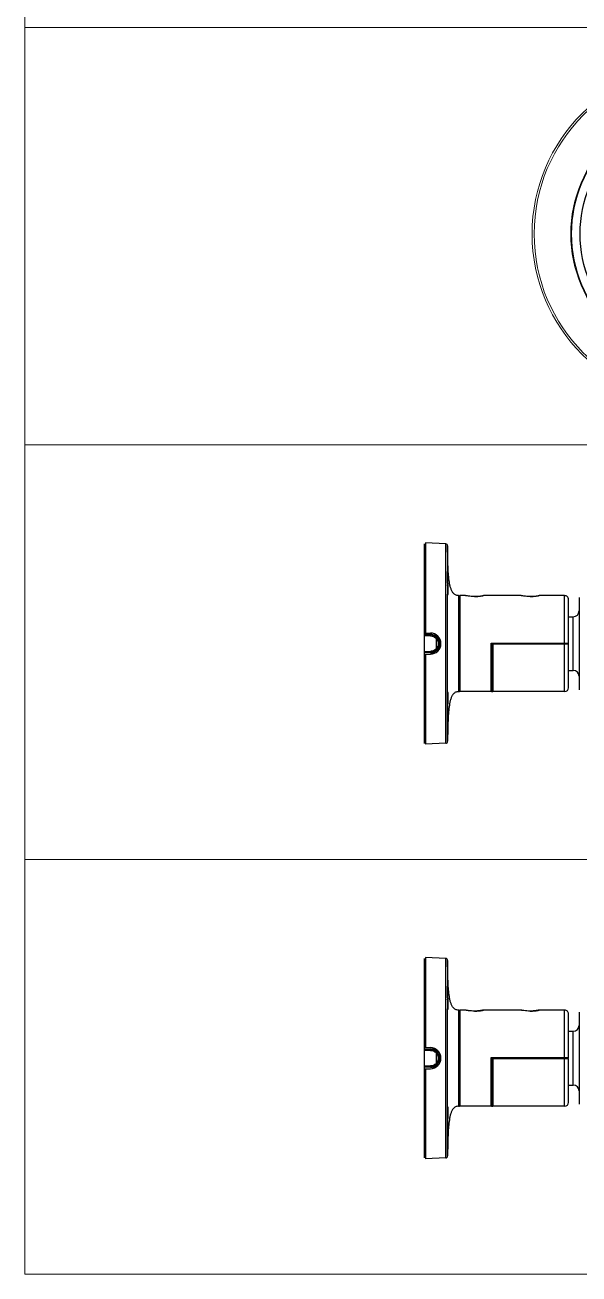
# Model space of a CAD drawing. Header units: inches. Extents: x 0.9 to 36.3, y 0.7 to 23.3.
# Drawn here: x 17.552 to 17.868, y 15.832 to 16.545 of the extents above; entities that cross this region are included whole.
import ezdxf

# ---------------------------------------------------------------- set-up
doc = ezdxf.new("R2010")
doc.units = ezdxf.units.IN
doc.layers.get('0').update_dxf_attribs({"color": 1})
doc.layers.add('Legends', color=250, linetype='Continuous')

# ---------------------------------------------------------------- blocks, each defined once
blk = doc.blocks.new('HD60-TOP')
at = {"lineweight": 0}
for p, q in [((-1.292, 2.238), (-1.286, 2.228)), ((2.584, 0), (2.572, 0)), ((-1.292, -2.238), (-1.286, -2.228))]:
    blk.add_line(p, q, dxfattribs=at)
at = {"lineweight": 0, "flags": 128}
for points in [[(-1.241, 2.267), (-1.235, 2.257, 0.011482), (-1.337, 2.198), (-1.343, 2.208, -0.005759)], [(0.67, 0), (0.67, -1.304, -0.281624), (0.455, -1.655, -0.240543), (-0.455, -1.655, -0.281624), (-0.67, -1.304), (-0.67, 0, -1.000121)], [(2.584, -0.059), (2.572, -0.059, 0.011482), (2.572, 0.059), (2.584, 0.059, -0.005759)], [(-1.343, -2.208), (-1.337, -2.198, 0.011482), (-1.235, -2.257), (-1.241, -2.267, -0.005759)]]:
    blk.add_lwpolyline(points, format="xyb", close=True, dxfattribs=at)
at = {"lineweight": 0}
for radius in [2.572, 2.541, 1.986, 1.974]:
    blk.add_circle((0, 0), radius, dxfattribs=at)
blk.add_circle((0, 0), 1.845)

msp = doc.modelspace()

# ---------------------------------------------------------------- linework, layer by layer
at = {"layer": 'Legends', "lineweight": 20}
msp.add_line((17.55151, 15.83213), (17.55151, 22.71621), dxfattribs=at)
at = {"layer": 'Legends', "linetype": 'ByBlock'}
for p, q in [((17.77981, 16.13503), (17.77981, 16.24896)), ((17.78038, 16.2495), (17.78038, 16.19803)), ((17.79192, 16.2489), (17.78038, 16.2495)), ((17.79192, 16.13509), (17.79192, 16.2489)), ((17.79296, 16.24781), (17.79296, 16.22014)), ((17.79296, 16.23165), (17.79296, 16.23241)), ((17.79296, 16.23049), (17.79296, 16.23165)), ((17.79296, 16.22881), (17.79296, 16.23049)), ((17.79297, 16.22734), (17.79296, 16.22881)), ((17.79297, 16.22649), (17.79297, 16.22734)), ((17.79297, 16.22649), (17.79298, 16.22559)), ((17.79296, 16.13618), (17.79296, 16.22014)), ((17.79924, 16.2194), (17.79924, 16.16459)), ((17.79966, 16.21697), (17.79955, 16.21909)), ((17.79955, 16.1649), (17.79955, 16.21909)), ((17.79966, 16.16493), (17.79966, 16.21907)), ((17.79999, 16.21939), (17.79999, 16.1646)), ((17.80312, 16.21939), (17.79999, 16.21939)), ((17.80312, 16.21939), (17.80322, 16.21938)), ((17.80322, 16.21938), (17.80322, 16.21938)), ((17.80478, 16.21913), (17.80477, 16.21913)), ((17.8065, 16.21895), (17.80649, 16.21895)), ((17.81012, 16.21895), (17.8083, 16.21889)), ((17.8083, 16.21888), (17.8083, 16.21889)), ((17.81183, 16.21913), (17.81009, 16.21895)), ((17.81182, 16.21913), (17.81181, 16.21913)), ((17.81298, 16.21931), (17.81183, 16.21913)), ((17.81338, 16.21938), (17.81298, 16.21931)), ((17.81335, 16.21937), (17.81338, 16.21937)), ((17.81349, 16.21939), (17.81338, 16.21938)), ((17.81338, 16.21938), (17.81338, 16.21938)), ((17.81345, 16.21939), (17.81346, 16.21939)), ((17.83489, 16.21939), (17.81349, 16.21939)), ((17.83489, 16.21939), (17.835, 16.21938)), ((17.835, 16.21938), (17.835, 16.21938)), ((17.83656, 16.21913), (17.83656, 16.21913)), ((17.83828, 16.21895), (17.83827, 16.21895)), ((17.8419, 16.21895), (17.84009, 16.21889)), ((17.84009, 16.21888), (17.84009, 16.21889)), ((17.84362, 16.21913), (17.84188, 16.21895)), ((17.84361, 16.21913), (17.8436, 16.21913)), ((17.84477, 16.21931), (17.84362, 16.21913)), ((17.84517, 16.21938), (17.84476, 16.21931)), ((17.84513, 16.21937), (17.84517, 16.21937)), ((17.84528, 16.21939), (17.84517, 16.21938)), ((17.84517, 16.21938), (17.84517, 16.21938)), ((17.84523, 16.21938), (17.84525, 16.21939)), ((17.85981, 16.21939), (17.84528, 16.21939)), ((17.85981, 16.192), (17.85981, 16.21939)), ((17.86201, 16.19232), (17.86201, 16.2172)), ((17.86803, 16.2183), (17.86803, 16.16569)), ((17.86201, 16.20734), (17.86475, 16.20734)), ((17.86475, 16.17666), (17.86475, 16.20734)), ((17.77981, 16.19802), (17.78309, 16.19802)), ((17.78309, 16.19693), (17.77981, 16.19693)), ((17.78312, 16.19642), (17.77981, 16.19642)), ((17.78666, 16.18938), (17.78666, 16.19461)), ((17.81784, 16.1646), (17.81784, 16.19233)), ((17.81784, 16.19233), (17.85981, 16.19233)), ((17.81817, 16.16492), (17.81817, 16.192)), ((17.81817, 16.192), (17.86168, 16.192)), ((17.81833, 16.192), (17.81833, 16.16804)), ((17.81948, 16.192), (17.81948, 16.19166)), ((17.81948, 16.192), (17.86168, 16.192)), ((17.85981, 16.1646), (17.85981, 16.192)), ((17.77981, 16.18757), (17.78312, 16.18757)), ((17.77981, 16.18706), (17.78309, 16.18706)), ((17.77981, 16.18597), (17.78309, 16.18597)), ((17.78038, 16.18596), (17.78038, 16.13449)), ((17.81839, 16.1909), (17.81839, 16.16492)), ((17.81871, 16.19089), (17.81871, 16.1646)), ((17.85685, 16.19166), (17.81948, 16.19166)), ((17.85981, 16.19166), (17.85685, 16.19166)), ((17.86201, 16.16679), (17.86201, 16.19167)), ((17.86201, 16.17665), (17.86475, 16.17665)), ((17.86475, 16.17665), (17.86475, 16.17666)), ((17.79966, 16.16702), (17.79955, 16.1649)), ((17.81784, 16.1646), (17.79999, 16.1646)), ((17.81839, 16.1681), (17.81833, 16.16804)), ((17.85981, 16.1646), (17.81871, 16.1646)), ((17.79298, 16.15893), (17.79298, 16.1589)), ((17.79302, 16.16162), (17.79302, 16.16155)), ((17.79296, 16.15352), (17.79296, 16.15508)), ((17.79296, 16.15241), (17.79296, 16.15352)), ((17.79296, 16.15336), (17.79296, 16.15333)), ((17.79296, 16.15167), (17.79296, 16.15241)), ((17.79297, 16.15122), (17.79296, 16.15167)), ((17.79296, 16.15159), (17.79296, 16.15157)), ((17.79297, 16.15599), (17.79297, 16.15592)), ((17.79192, 16.13509), (17.78038, 16.13449)), ((17.77981, 15.89838), (17.77981, 16.0123)), ((17.78038, 16.01285), (17.78038, 15.96137)), ((17.79192, 16.01224), (17.78038, 16.01285)), ((17.79192, 15.89843), (17.79192, 16.01224)), ((17.79296, 16.01115), (17.79296, 15.98349)), ((17.79296, 15.995), (17.79296, 15.99575)), ((17.79296, 15.99383), (17.79296, 15.995)), ((17.79296, 15.99215), (17.79296, 15.99383)), ((17.79297, 15.99069), (17.79296, 15.99215)), ((17.79297, 15.98983), (17.79297, 15.99069)), ((17.79297, 15.98983), (17.79298, 15.98893)), ((17.79296, 15.89952), (17.79296, 15.98349)), ((17.79924, 15.98275), (17.79924, 15.92793)), ((17.79966, 15.98031), (17.79955, 15.98244)), ((17.79955, 15.92824), (17.79955, 15.98244)), ((17.79966, 15.92827), (17.79966, 15.98241)), ((17.79999, 15.98274), (17.79999, 15.92794)), ((17.80312, 15.98274), (17.79999, 15.98274)), ((17.80312, 15.98274), (17.80322, 15.98273)), ((17.80322, 15.98273), (17.80322, 15.98273)), ((17.80478, 15.98247), (17.80477, 15.98247)), ((17.8065, 15.9823), (17.80649, 15.9823)), ((17.81012, 15.9823), (17.8083, 15.98223)), ((17.8083, 15.98222), (17.8083, 15.98223)), ((17.81183, 15.98247), (17.81009, 15.9823)), ((17.81182, 15.98247), (17.81181, 15.98247)), ((17.81298, 15.98265), (17.81183, 15.98247)), ((17.81338, 15.98273), (17.81298, 15.98265)), ((17.81335, 15.98271), (17.81338, 15.98272)), ((17.81349, 15.98274), (17.81338, 15.98273)), ((17.81338, 15.98273), (17.81338, 15.98273)), ((17.81345, 15.98273), (17.81346, 15.98273)), ((17.83489, 15.98274), (17.81349, 15.98274)), ((17.83489, 15.98274), (17.835, 15.98273)), ((17.835, 15.98273), (17.835, 15.98273)), ((17.83656, 15.98247), (17.83656, 15.98247)), ((17.83828, 15.98229), (17.83827, 15.98229)), ((17.8419, 15.98229), (17.84009, 15.98223)), ((17.84009, 15.98222), (17.84009, 15.98223)), ((17.84362, 15.98247), (17.84188, 15.98229)), ((17.84361, 15.98247), (17.8436, 15.98247)), ((17.84477, 15.98265), (17.84362, 15.98247)), ((17.84517, 15.98273), (17.84476, 15.98265)), ((17.84513, 15.98271), (17.84517, 15.98272)), ((17.84528, 15.98274), (17.84517, 15.98273)), ((17.84517, 15.98273), (17.84517, 15.98273)), ((17.84523, 15.98273), (17.84525, 15.98273)), ((17.85981, 15.98274), (17.84528, 15.98274)), ((17.85981, 15.95534), (17.85981, 15.98274)), ((17.86201, 15.95567), (17.86201, 15.98055)), ((17.86803, 15.98164), (17.86803, 15.92903)), ((17.86201, 15.97068), (17.86475, 15.97068)), ((17.86475, 15.94), (17.86475, 15.97068)), ((17.77981, 15.96137), (17.78309, 15.96137)), ((17.78309, 15.96027), (17.77981, 15.96027)), ((17.78312, 15.95977), (17.77981, 15.95977)), ((17.78666, 15.95272), (17.78666, 15.95796)), ((17.77981, 15.95091), (17.78312, 15.95091)), ((17.77981, 15.95041), (17.78309, 15.95041)), ((17.81784, 15.92794), (17.81784, 15.95567)), ((17.81784, 15.95567), (17.85981, 15.95567)), ((17.81817, 15.92827), (17.81817, 15.95534)), ((17.81817, 15.95534), (17.86168, 15.95534)), ((17.81833, 15.95534), (17.81833, 15.93139)), ((17.81839, 15.95424), (17.81839, 15.92827)), ((17.81871, 15.95423), (17.81871, 15.92794)), ((17.81948, 15.95534), (17.81948, 15.955)), ((17.81948, 15.95534), (17.86168, 15.95534)), ((17.85685, 15.95501), (17.81948, 15.955)), ((17.85981, 15.95501), (17.85685, 15.95501)), ((17.85981, 15.92794), (17.85981, 15.95534)), ((17.86201, 15.93013), (17.86201, 15.95501)), ((17.77981, 15.94931), (17.78309, 15.94931)), ((17.78038, 15.9493), (17.78038, 15.89783)), ((17.86201, 15.93999), (17.86475, 15.93999)), ((17.86475, 15.93999), (17.86475, 15.94)), ((17.79966, 15.93037), (17.79955, 15.92824)), ((17.81839, 15.93145), (17.81833, 15.93139)), ((17.79298, 15.92227), (17.79298, 15.92225)), ((17.79302, 15.92497), (17.79302, 15.92489)), ((17.81784, 15.92794), (17.79999, 15.92794)), ((17.85981, 15.92794), (17.81871, 15.92794)), ((17.79296, 15.91687), (17.79296, 15.91843)), ((17.79296, 15.91576), (17.79296, 15.91687)), ((17.79296, 15.9167), (17.79296, 15.91667)), ((17.79296, 15.91502), (17.79296, 15.91576)), ((17.79297, 15.91456), (17.79296, 15.91502)), ((17.79296, 15.91493), (17.79296, 15.91492)), ((17.79297, 15.91934), (17.79297, 15.91926)), ((17.79192, 15.89843), (17.78038, 15.89783))]:
    msp.add_line(p, q, dxfattribs=at)
at = {"layer": 'Legends', "lineweight": 20}
for points in [[(17.55151, 16.54377), (22.46798, 16.54377)], [(17.55151, 16.30544), (22.46798, 16.30544)], [(17.55151, 16.06878), (22.46798, 16.06878)], [(17.55151, 15.83213), (22.46798, 15.83213)]]:
    msp.add_lwpolyline(points, dxfattribs=at)
at = {"layer": 'Legends', "linetype": 'ByBlock'}
for points in [[(17.79296, 16.23241), (17.79297, 16.23284), (17.79297, 16.23293), (17.79297, 16.23299), (17.79297, 16.23302)], [(17.79313, 16.22014), (17.79312, 16.22016), (17.79311, 16.22025), (17.7931, 16.22041), (17.79308, 16.22063), (17.79306, 16.22092), (17.79305, 16.22128), (17.79303, 16.22174), (17.79302, 16.22229), (17.79301, 16.22294), (17.793, 16.22372), (17.79299, 16.22463), (17.79298, 16.22559)], [(17.8083, 16.21889), (17.80651, 16.21895), (17.80479, 16.21913), (17.80363, 16.21931), (17.80322, 16.21938)], [(17.84009, 16.21889), (17.83829, 16.21895), (17.83657, 16.21913), (17.83541, 16.21931), (17.835, 16.21938)], [(17.79296, 16.15508), (17.79297, 16.15642), (17.79297, 16.15719), (17.79298, 16.158), (17.79298, 16.15889), (17.79299, 16.15985), (17.793, 16.16073), (17.79301, 16.16146), (17.79303, 16.16207), (17.79304, 16.16258), (17.79306, 16.16298), (17.79308, 16.1633), (17.79309, 16.16355), (17.79311, 16.16372), (17.79312, 16.16383)], [(17.79296, 15.99575), (17.79297, 15.99619), (17.79297, 15.99627), (17.79297, 15.99633), (17.79297, 15.99636)], [(17.79313, 15.98349), (17.79312, 15.9835), (17.79311, 15.98359), (17.7931, 15.98375), (17.79308, 15.98397), (17.79306, 15.98426), (17.79305, 15.98463), (17.79303, 15.98508), (17.79302, 15.98563), (17.79301, 15.98628), (17.793, 15.98706), (17.79299, 15.98797), (17.79298, 15.98893)], [(17.8083, 15.98223), (17.80651, 15.9823), (17.80479, 15.98247), (17.80363, 15.98265), (17.80322, 15.98273)], [(17.84009, 15.98223), (17.83829, 15.98229), (17.83657, 15.98247), (17.83541, 15.98265), (17.835, 15.98273)], [(17.79296, 15.91843), (17.79297, 15.91977), (17.79297, 15.92053), (17.79298, 15.92135), (17.79298, 15.92223), (17.79299, 15.92319), (17.793, 15.92408), (17.79301, 15.92481), (17.79303, 15.92541), (17.79304, 15.92592), (17.79306, 15.92633), (17.79308, 15.92665), (17.79309, 15.92689), (17.79311, 15.92706), (17.79312, 15.92717)]]:
    msp.add_lwpolyline(points, dxfattribs=at)
for centre, radius, start, end in [((17.79187, 16.2478), 0.0011, 0.26116, 86.99101), ((17.79243, 16.23307), 0.000542, 357.16436, 0.36092), ((17.79262, 16.21996), 0.000548, 1.45907, 42.96803), ((17.79922, 16.21907), 0.000329, 3.33418, 86.58445), ((17.79999, 16.21907), 0.000329, 89.99998, 179.99998), ((17.80227, 16.21504), 0.00444, 78.39215, 78.61448), ((17.85981, 16.2172), 0.00219, 359.99509, 90.00027), ((17.86475, 16.21063), 0.00329, 270, 359.99843), ((17.78309, 16.192), 0.00603, 270, 90), ((17.78309, 16.192), 0.00493, 270, 89.99999), ((17.81948, 16.1909), 0.0011, 89.99985, 180), ((17.86168, 16.19232), 0.000329, 270.00022, 0.0001), ((17.86168, 16.19167), 0.000329, 0, 90.00034), ((17.86475, 16.17336), 0.00329, 0.00162, 90.00003), ((17.79262, 16.16403), 0.000548, 317.03196, 358.54093), ((17.80717, 16.16251), 0.01412, 176.17498, 176.43493), ((17.79922, 16.16492), 0.000329, 273.41558, 356.66556), ((17.79999, 16.16493), 0.000329, 179.99998, 269.99998), ((17.81784, 16.16492), 0.000329, 269.95259, 0.01686), ((17.81871, 16.16766), 0.000548, 135.00002, 180), ((17.81871, 16.16492), 0.000329, 180.01737, 269.95218), ((17.85981, 16.16679), 0.00219, 269.99992, 359.99562), ((18.32041, 16.15483), 0.52745, 179.55738, 179.87369), ((18.95755, 16.15289), 1.16459, 179.8511, 179.97705), ((18.47146, 16.15292), 0.67849, 179.96567, 180.11216), ((17.79243, 16.15092), 0.000542, 359.63907, 2.83301), ((17.79187, 16.13619), 0.0011, 273.00899, 359.73891), ((17.79187, 16.01115), 0.0011, 0.26116, 86.99101), ((17.79243, 15.99641), 0.000542, 357.16436, 0.36092), ((17.79262, 15.9833), 0.000548, 1.45907, 42.96803), ((17.79922, 15.98242), 0.000329, 3.33418, 86.58445), ((17.79999, 15.98241), 0.000329, 89.99998, 179.99998), ((17.80227, 15.97838), 0.00444, 78.39215, 78.61448), ((17.85981, 15.98055), 0.00219, 359.99509, 90.00027), ((17.86475, 15.97397), 0.00329, 270, 359.99843), ((17.78309, 15.95534), 0.00603, 270, 90), ((17.78309, 15.95534), 0.00493, 270, 89.99999), ((17.81948, 15.95424), 0.0011, 89.99985, 180), ((17.86168, 15.95567), 0.000329, 270.00022, 0.0001), ((17.86168, 15.95501), 0.000329, 0, 90.00034), ((17.86475, 15.93671), 0.00329, 0.00162, 90.00003), ((17.79922, 15.92826), 0.000329, 273.41558, 356.66556), ((17.79999, 15.92827), 0.000329, 179.99998, 269.99998), ((17.81784, 15.92827), 0.000329, 269.95259, 0.01686), ((17.81871, 15.931), 0.000548, 135.00002, 180), ((17.81871, 15.92827), 0.000329, 180.01737, 269.95218), ((17.85981, 15.93013), 0.00219, 269.99992, 359.99562), ((18.32041, 15.91817), 0.52745, 179.55738, 179.87369), ((17.79262, 15.92737), 0.000548, 317.03196, 358.54093), ((17.80717, 15.92586), 0.01412, 176.17498, 176.43493), ((18.95755, 15.91623), 1.16459, 179.8511, 179.97705), ((18.47146, 15.91626), 0.67849, 179.96567, 180.11216), ((17.79243, 15.91427), 0.000542, 359.63907, 2.83301), ((17.79187, 15.89953), 0.0011, 273.00899, 359.73891)]:
    msp.add_arc(centre, radius, start, end, dxfattribs=at)
for points, knots in [([(17.79924, 16.2194), (17.79892, 16.21942), (17.79832, 16.21949), (17.7975, 16.21978), (17.79682, 16.22021), (17.79606, 16.22092), (17.79532, 16.22205), (17.79472, 16.22361), (17.79427, 16.22531), (17.79382, 16.22778), (17.79346, 16.23103), (17.79321, 16.23507), (17.79306, 16.23923), (17.79299, 16.24348), (17.79297, 16.24632), (17.79296, 16.24776)], [0, 0, 0, 0, 0.031047, 0.058469, 0.083921, 0.108718, 0.159185, 0.212975, 0.27011, 0.330095, 0.456287, 0.587981, 0.723285, 0.860877, 1, 1, 1, 1]), ([(17.79297, 16.23307), (17.79297, 16.23307), (17.79297, 16.23305), (17.79297, 16.23304), (17.79297, 16.23299), (17.79297, 16.23294), (17.79297, 16.23287), (17.79297, 16.23274), (17.79296, 16.23255), (17.79296, 16.23227), (17.79296, 16.23194), (17.79296, 16.23156), (17.79296, 16.23095), (17.79296, 16.23009), (17.79296, 16.22897), (17.79297, 16.22775), (17.79297, 16.22691), (17.79297, 16.22649)], [0, 0, 0, 0, 0.001083, 0.004677, 0.010748, 0.019252, 0.030141, 0.043367, 0.076642, 0.118695, 0.16913, 0.227539, 0.293447, 0.445094, 0.617931, 0.805158, 1, 1, 1, 1]), ([(17.79298, 16.23297), (17.79298, 16.23299), (17.79298, 16.233), (17.79297, 16.23309), (17.79297, 16.23307)], [0, 0, 0, 0, 0.510054, 1, 1, 1, 1]), ([(17.79317, 16.22642), (17.79313, 16.22783), (17.79307, 16.22975), (17.79301, 16.23193), (17.79299, 16.2327), (17.79298, 16.23297)], [0, 0, 0, 0, 0.648972, 0.876968, 1, 1, 1, 1]), ([(17.79297, 16.22641), (17.79297, 16.22599), (17.79298, 16.22517), (17.79299, 16.22397), (17.79301, 16.22287), (17.79302, 16.22204), (17.79304, 16.22145), (17.79306, 16.22107), (17.79307, 16.22075), (17.79309, 16.22048), (17.7931, 16.22027), (17.79313, 16.22011), (17.79314, 16.22004), (17.79316, 16.21997), (17.79317, 16.21997)], [0, 0, 0, 0, 0.195644, 0.383042, 0.555658, 0.706858, 0.772491, 0.830705, 0.880953, 0.922708, 0.955634, 0.979694, 0.994666, 1, 1, 1, 1]), ([(17.79321, 16.22011), (17.79322, 16.22022), (17.79324, 16.22048), (17.79327, 16.22123), (17.79327, 16.22251), (17.79324, 16.22434), (17.79319, 16.2257), (17.79317, 16.22642)], [0, 0, 0, 0, 0.050246, 0.1273, 0.355274, 0.657213, 1, 1, 1, 1]), ([(17.79317, 16.21997), (17.79318, 16.21996), (17.7932, 16.22001), (17.7932, 16.22005), (17.79321, 16.22009), (17.79321, 16.22011)], [0, 0, 0, 0, 0.234882, 0.561752, 1, 1, 1, 1]), ([(17.80315, 16.21939), (17.80314, 16.21939), (17.80313, 16.21939), (17.80312, 16.21939), (17.80312, 16.21939)], [0, 0, 0, 0, 0.369358, 1, 1, 1, 1]), ([(17.8083, 16.21888), (17.80769, 16.21888), (17.80654, 16.21892), (17.80501, 16.21908), (17.80391, 16.21925), (17.80335, 16.21935), (17.80316, 16.21939)], [0, 0, 0, 0, 0.356849, 0.666708, 0.89065, 1, 1, 1, 1]), ([(17.8083, 16.21888), (17.80862, 16.21888), (17.80923, 16.21889), (17.81013, 16.21894), (17.81096, 16.21901), (17.81188, 16.21912), (17.8127, 16.21925), (17.81326, 16.21935), (17.81345, 16.21939)], [0, 0, 0, 0, 0.181707, 0.357092, 0.520994, 0.66706, 0.89078, 1, 1, 1, 1]), ([(17.81346, 16.21939), (17.81347, 16.21939), (17.81348, 16.21939), (17.81348, 16.21939), (17.81349, 16.21939)], [0, 0, 0, 0, 0.399191, 1, 1, 1, 1]), ([(17.83492, 16.21939), (17.83492, 16.21939), (17.83491, 16.21939), (17.8349, 16.21939), (17.83489, 16.21939)], [0, 0, 0, 0, 0.3695, 1, 1, 1, 1]), ([(17.84009, 16.21888), (17.83946, 16.21888), (17.83829, 16.21892), (17.83674, 16.21908), (17.83565, 16.21925), (17.8351, 16.21935), (17.83492, 16.21939)], [0, 0, 0, 0, 0.362731, 0.675684, 0.898012, 1, 1, 1, 1]), ([(17.84009, 16.21888), (17.8404, 16.21888), (17.84101, 16.21889), (17.8419, 16.21894), (17.84273, 16.21901), (17.84365, 16.21912), (17.84447, 16.21924), (17.84504, 16.21935), (17.84523, 16.21938)], [0, 0, 0, 0, 0.180756, 0.355289, 0.518546, 0.66425, 0.888408, 1, 1, 1, 1]), ([(17.84525, 16.21939), (17.84525, 16.21939), (17.84526, 16.21939), (17.84527, 16.21939), (17.84528, 16.21939)], [0, 0, 0, 0, 0.399911, 1, 1, 1, 1]), ([(17.78312, 16.19642), (17.7838, 16.19642), (17.78518, 16.19609), (17.78626, 16.19517), (17.78666, 16.19461)], [0, 0, 0, 0, 0.499226, 1, 1, 1, 1]), ([(17.78321, 16.19742), (17.78401, 16.1974), (17.78564, 16.19699), (17.78693, 16.19593), (17.78742, 16.19529)], [0, 0, 0, 0, 0.500625, 1, 1, 1, 1]), ([(17.78666, 16.19461), (17.78675, 16.19468), (17.78689, 16.19478), (17.78702, 16.19488), (17.78707, 16.19491)], [0, 0, 0, 0, 0.675258, 1, 1, 1, 1]), ([(17.78666, 16.19461), (17.78696, 16.19425), (17.78745, 16.19341), (17.78771, 16.192), (17.78745, 16.19058), (17.78696, 16.18974), (17.78666, 16.18938)], [0, 0, 0, 0, 0.252181, 0.500022, 0.747876, 1, 1, 1, 1]), ([(17.78707, 16.19491), (17.78707, 16.19491), (17.78707, 16.19491), (17.78707, 16.19491), (17.78707, 16.19491)], [0, 0, 0, 0, 0.74457, 1, 1, 1, 1]), ([(17.78742, 16.19529), (17.78778, 16.19482), (17.78835, 16.19377), (17.78864, 16.192), (17.78835, 16.19022), (17.78778, 16.18917), (17.78742, 16.1887)], [0, 0, 0, 0, 0.250162, 0.500007, 0.749854, 1, 1, 1, 1]), ([(17.81784, 16.19233), (17.81787, 16.19229), (17.81793, 16.19224), (17.818, 16.19216), (17.81805, 16.19212), (17.81809, 16.19208), (17.81811, 16.19205), (17.81813, 16.19203), (17.81814, 16.19202), (17.81816, 16.19201), (17.81816, 16.192), (17.81817, 16.192), (17.81817, 16.192)], [0, 0, 0, 0, 0.333634, 0.493974, 0.64506, 0.781451, 0.84162, 0.894676, 0.938748, 0.971951, 0.992756, 1, 1, 1, 1]), ([(17.85981, 16.19233), (17.85996, 16.19233), (17.86024, 16.19233), (17.86064, 16.19233), (17.86102, 16.19233), (17.8613, 16.19233), (17.8615, 16.19233), (17.86163, 16.19233), (17.86174, 16.19233), (17.86183, 16.19233), (17.8619, 16.19233), (17.86194, 16.19232), (17.86196, 16.19232), (17.86198, 16.19232), (17.86199, 16.19233), (17.862, 16.19232), (17.86201, 16.19232), (17.86201, 16.19232)], [0, 0, 0, 0, 0.195031, 0.382715, 0.555562, 0.707111, 0.773007, 0.831468, 0.88192, 0.923867, 0.956937, 0.970029, 0.980777, 0.989163, 0.995173, 0.998789, 1, 1, 1, 1]), ([(17.78666, 16.18938), (17.78646, 16.1891), (17.78599, 16.18859), (17.78513, 16.18801), (17.78415, 16.18765), (17.78347, 16.18757), (17.78312, 16.18757)], [0, 0, 0, 0, 0.250077, 0.50015, 0.750157, 1, 1, 1, 1]), ([(17.78742, 16.1887), (17.78693, 16.18806), (17.78564, 16.187), (17.78401, 16.18659), (17.78321, 16.18657)], [0, 0, 0, 0, 0.499419, 1, 1, 1, 1]), ([(17.78666, 16.18938), (17.78675, 16.18931), (17.78688, 16.18922), (17.78701, 16.18912), (17.78706, 16.18908)], [0, 0, 0, 0, 0.643731, 1, 1, 1, 1]), ([(17.78706, 16.18908), (17.78707, 16.18908), (17.78707, 16.18908), (17.78707, 16.18908), (17.78707, 16.18908)], [0, 0, 0, 0, 0.753197, 1, 1, 1, 1]), ([(17.81871, 16.19089), (17.81867, 16.19089), (17.81861, 16.19089), (17.81853, 16.19089), (17.81848, 16.19089), (17.81844, 16.19089), (17.81841, 16.19089), (17.8184, 16.1909), (17.81839, 16.1909), (17.81839, 16.1909)], [0, 0, 0, 0, 0.381694, 0.554211, 0.705338, 0.829431, 0.921948, 0.979181, 1, 1, 1, 1]), ([(17.81948, 16.19166), (17.81938, 16.19166), (17.81918, 16.19162), (17.81892, 16.19145), (17.81875, 16.19119), (17.81872, 16.19099), (17.81871, 16.19089)], [0, 0, 0, 0, 0.250016, 0.500028, 0.750035, 1, 1, 1, 1]), ([(17.86201, 16.19167), (17.86201, 16.19167), (17.862, 16.19167), (17.86199, 16.19167), (17.86198, 16.19167), (17.86196, 16.19167), (17.86194, 16.19167), (17.8619, 16.19167), (17.86183, 16.19166), (17.86174, 16.19166), (17.86163, 16.19166), (17.8615, 16.19166), (17.8613, 16.19166), (17.86102, 16.19166), (17.86064, 16.19166), (17.86024, 16.19166), (17.85996, 16.19166), (17.85981, 16.19166)], [0, 0, 0, 0, 0.001211, 0.004824, 0.010829, 0.019214, 0.029964, 0.043058, 0.076115, 0.118071, 0.168524, 0.226977, 0.292884, 0.444426, 0.617298, 0.804923, 1, 1, 1, 1]), ([(17.79924, 16.16459), (17.79892, 16.16457), (17.79832, 16.1645), (17.7975, 16.16421), (17.79681, 16.16378), (17.79606, 16.16306), (17.79532, 16.16193), (17.79472, 16.16038), (17.79427, 16.15867), (17.79382, 16.15621), (17.79346, 16.15295), (17.79321, 16.1489), (17.79306, 16.14474), (17.79299, 16.14049), (17.79297, 16.13764), (17.79296, 16.13621)], [0, 0, 0, 0, 0.031043, 0.058459, 0.083906, 0.108701, 0.159168, 0.212963, 0.270104, 0.330093, 0.456292, 0.587989, 0.723294, 0.860882, 1, 1, 1, 1]), ([(17.79298, 16.15106), (17.79299, 16.15133), (17.79301, 16.15209), (17.79307, 16.15422), (17.79315, 16.15681), (17.79323, 16.15955), (17.79327, 16.16141), (17.79327, 16.16271), (17.79324, 16.16348), (17.79322, 16.16376), (17.79321, 16.16387)], [0, 0, 0, 0, 0.063952, 0.177823, 0.499091, 0.669538, 0.820554, 0.935146, 0.974189, 1, 1, 1, 1]), ([(17.79308, 16.16339), (17.79307, 16.16328), (17.79304, 16.16269), (17.79303, 16.1621), (17.79302, 16.16162)], [0, 0, 0, 0, 0.195328, 1, 1, 1, 1]), ([(17.79314, 16.16396), (17.79313, 16.16389), (17.79311, 16.16373), (17.79309, 16.16356), (17.79309, 16.16346)], [0, 0, 0, 0, 0.381849, 1, 1, 1, 1]), ([(17.79317, 16.16402), (17.79316, 16.16402), (17.79315, 16.16399), (17.79314, 16.16397), (17.79314, 16.16396)], [0, 0, 0, 0, 0.283854, 1, 1, 1, 1]), ([(17.79321, 16.16387), (17.79321, 16.16391), (17.7932, 16.16394), (17.79318, 16.16402), (17.79317, 16.16402)], [0, 0, 0, 0, 0.747546, 1, 1, 1, 1]), ([(17.79302, 16.16155), (17.79301, 16.16135), (17.793, 16.16048), (17.79299, 16.1596), (17.79298, 16.15893)], [0, 0, 0, 0, 0.22824, 1, 1, 1, 1]), ([(17.79296, 16.15157), (17.79296, 16.15142), (17.79296, 16.15122), (17.79297, 16.15101), (17.79297, 16.15095), (17.79297, 16.15093)], [0, 0, 0, 0, 0.712683, 0.907562, 1, 1, 1, 1]), ([(17.79297, 16.15092), (17.79297, 16.15091), (17.79298, 16.15101), (17.79298, 16.15102), (17.79298, 16.15106)], [0, 0, 0, 0, 0.217591, 1, 1, 1, 1]), ([(17.79297, 16.15093), (17.79297, 16.15093), (17.79297, 16.15092), (17.79297, 16.15092), (17.79297, 16.15092)], [0, 0, 0, 0, 0.623351, 1, 1, 1, 1]), ([(17.79924, 15.98274), (17.79892, 15.98276), (17.79832, 15.98284), (17.7975, 15.98313), (17.79682, 15.98355), (17.79606, 15.98427), (17.79532, 15.9854), (17.79472, 15.98695), (17.79427, 15.98865), (17.79382, 15.99112), (17.79346, 15.99437), (17.79321, 15.99841), (17.79306, 16.00258), (17.79299, 16.00682), (17.79297, 16.00967), (17.79296, 16.0111)], [0, 0, 0, 0, 0.031047, 0.058469, 0.083921, 0.108718, 0.159185, 0.212975, 0.27011, 0.330095, 0.456287, 0.587981, 0.723285, 0.860877, 1, 1, 1, 1]), ([(17.79297, 15.99641), (17.79297, 15.99641), (17.79297, 15.99639), (17.79297, 15.99638), (17.79297, 15.99634), (17.79297, 15.99628), (17.79297, 15.99621), (17.79297, 15.99608), (17.79296, 15.99589), (17.79296, 15.99561), (17.79296, 15.99528), (17.79296, 15.9949), (17.79296, 15.99429), (17.79296, 15.99344), (17.79296, 15.99231), (17.79297, 15.9911), (17.79297, 15.99026), (17.79297, 15.98983)], [0, 0, 0, 0, 0.001083, 0.004677, 0.010748, 0.019252, 0.030141, 0.043367, 0.076642, 0.118695, 0.16913, 0.227539, 0.293447, 0.445094, 0.617931, 0.805158, 1, 1, 1, 1]), ([(17.79298, 15.99631), (17.79298, 15.99633), (17.79298, 15.99635), (17.79297, 15.99643), (17.79297, 15.99641)], [0, 0, 0, 0, 0.510054, 1, 1, 1, 1]), ([(17.79317, 15.98976), (17.79313, 15.99118), (17.79307, 15.99309), (17.79301, 15.99528), (17.79299, 15.99604), (17.79298, 15.99631)], [0, 0, 0, 0, 0.648972, 0.876968, 1, 1, 1, 1]), ([(17.79297, 15.98976), (17.79297, 15.98933), (17.79298, 15.98851), (17.79299, 15.98732), (17.79301, 15.98622), (17.79302, 15.98538), (17.79304, 15.98479), (17.79306, 15.98441), (17.79307, 15.98409), (17.79309, 15.98382), (17.7931, 15.98362), (17.79313, 15.98345), (17.79314, 15.98338), (17.79316, 15.98331), (17.79317, 15.98332)], [0, 0, 0, 0, 0.195644, 0.383042, 0.555658, 0.706858, 0.772491, 0.830705, 0.880953, 0.922708, 0.955634, 0.979694, 0.994666, 1, 1, 1, 1]), ([(17.79321, 15.98345), (17.79322, 15.98356), (17.79324, 15.98383), (17.79327, 15.98457), (17.79327, 15.98585), (17.79324, 15.98769), (17.79319, 15.98904), (17.79317, 15.98976)], [0, 0, 0, 0, 0.050246, 0.1273, 0.355274, 0.657213, 1, 1, 1, 1]), ([(17.79317, 15.98332), (17.79318, 15.98331), (17.7932, 15.98336), (17.7932, 15.98339), (17.79321, 15.98343), (17.79321, 15.98345)], [0, 0, 0, 0, 0.234882, 0.561752, 1, 1, 1, 1]), ([(17.80315, 15.98273), (17.80314, 15.98273), (17.80313, 15.98273), (17.80312, 15.98274), (17.80312, 15.98274)], [0, 0, 0, 0, 0.369358, 1, 1, 1, 1]), ([(17.8083, 15.98222), (17.80769, 15.98222), (17.80654, 15.98227), (17.80501, 15.98242), (17.80391, 15.98259), (17.80335, 15.98269), (17.80316, 15.98273)], [0, 0, 0, 0, 0.356849, 0.666708, 0.89065, 1, 1, 1, 1]), ([(17.8083, 15.98222), (17.80862, 15.98222), (17.80923, 15.98224), (17.81013, 15.98228), (17.81096, 15.98236), (17.81188, 15.98246), (17.8127, 15.98259), (17.81326, 15.98269), (17.81345, 15.98273)], [0, 0, 0, 0, 0.181707, 0.357092, 0.520994, 0.66706, 0.89078, 1, 1, 1, 1]), ([(17.81346, 15.98273), (17.81347, 15.98273), (17.81348, 15.98273), (17.81348, 15.98274), (17.81349, 15.98274)], [0, 0, 0, 0, 0.399191, 1, 1, 1, 1]), ([(17.83492, 15.98273), (17.83492, 15.98273), (17.83491, 15.98273), (17.8349, 15.98274), (17.83489, 15.98274)], [0, 0, 0, 0, 0.3695, 1, 1, 1, 1]), ([(17.84009, 15.98222), (17.83946, 15.98222), (17.83829, 15.98227), (17.83674, 15.98243), (17.83565, 15.98259), (17.8351, 15.9827), (17.83492, 15.98273)], [0, 0, 0, 0, 0.362731, 0.675684, 0.898012, 1, 1, 1, 1]), ([(17.84009, 15.98222), (17.8404, 15.98222), (17.84101, 15.98223), (17.8419, 15.98228), (17.84273, 15.98235), (17.84365, 15.98246), (17.84447, 15.98259), (17.84504, 15.98269), (17.84523, 15.98273)], [0, 0, 0, 0, 0.180756, 0.355289, 0.518546, 0.66425, 0.888408, 1, 1, 1, 1]), ([(17.84525, 15.98273), (17.84525, 15.98273), (17.84526, 15.98273), (17.84527, 15.98274), (17.84528, 15.98274)], [0, 0, 0, 0, 0.399911, 1, 1, 1, 1]), ([(17.78312, 15.95977), (17.7838, 15.95977), (17.78518, 15.95944), (17.78626, 15.95851), (17.78666, 15.95796)], [0, 0, 0, 0, 0.499226, 1, 1, 1, 1]), ([(17.78321, 15.96076), (17.78401, 15.96074), (17.78564, 15.96034), (17.78693, 15.95927), (17.78742, 15.95863)], [0, 0, 0, 0, 0.500625, 1, 1, 1, 1]), ([(17.78666, 15.95796), (17.78675, 15.95802), (17.78689, 15.95812), (17.78702, 15.95822), (17.78707, 15.95825)], [0, 0, 0, 0, 0.675258, 1, 1, 1, 1]), ([(17.78666, 15.95796), (17.78696, 15.95759), (17.78745, 15.95676), (17.78771, 15.95534), (17.78745, 15.95392), (17.78696, 15.95309), (17.78666, 15.95272)], [0, 0, 0, 0, 0.252181, 0.500022, 0.747876, 1, 1, 1, 1]), ([(17.78707, 15.95825), (17.78707, 15.95825), (17.78707, 15.95825), (17.78707, 15.95825), (17.78707, 15.95825)], [0, 0, 0, 0, 0.74457, 1, 1, 1, 1]), ([(17.78742, 15.95863), (17.78778, 15.95817), (17.78835, 15.95711), (17.78864, 15.95534), (17.78835, 15.95357), (17.78778, 15.95251), (17.78742, 15.95204)], [0, 0, 0, 0, 0.250162, 0.500007, 0.749854, 1, 1, 1, 1]), ([(17.78666, 15.95272), (17.78646, 15.95244), (17.78599, 15.95193), (17.78513, 15.95135), (17.78415, 15.95099), (17.78347, 15.95091), (17.78312, 15.95091)], [0, 0, 0, 0, 0.250077, 0.50015, 0.750157, 1, 1, 1, 1]), ([(17.78742, 15.95204), (17.78693, 15.95141), (17.78564, 15.95034), (17.78401, 15.94994), (17.78321, 15.94992)], [0, 0, 0, 0, 0.499419, 1, 1, 1, 1]), ([(17.78666, 15.95272), (17.78675, 15.95266), (17.78688, 15.95256), (17.78701, 15.95246), (17.78706, 15.95243)], [0, 0, 0, 0, 0.643731, 1, 1, 1, 1]), ([(17.78706, 15.95243), (17.78707, 15.95243), (17.78707, 15.95243), (17.78707, 15.95242), (17.78707, 15.95242)], [0, 0, 0, 0, 0.753197, 1, 1, 1, 1]), ([(17.81784, 15.95567), (17.81787, 15.95563), (17.81793, 15.95558), (17.818, 15.95551), (17.81805, 15.95546), (17.81809, 15.95542), (17.81811, 15.95539), (17.81813, 15.95537), (17.81814, 15.95536), (17.81816, 15.95535), (17.81816, 15.95534), (17.81817, 15.95534), (17.81817, 15.95534)], [0, 0, 0, 0, 0.333634, 0.493974, 0.64506, 0.781451, 0.84162, 0.894676, 0.938748, 0.971951, 0.992756, 1, 1, 1, 1]), ([(17.81871, 15.95423), (17.81867, 15.95423), (17.81861, 15.95423), (17.81853, 15.95423), (17.81848, 15.95423), (17.81844, 15.95423), (17.81841, 15.95424), (17.8184, 15.95424), (17.81839, 15.95424), (17.81839, 15.95424)], [0, 0, 0, 0, 0.381694, 0.554211, 0.705338, 0.829431, 0.921948, 0.979181, 1, 1, 1, 1]), ([(17.81948, 15.955), (17.81938, 15.955), (17.81918, 15.95496), (17.81892, 15.95479), (17.81875, 15.95453), (17.81872, 15.95433), (17.81871, 15.95423)], [0, 0, 0, 0, 0.250016, 0.500028, 0.750035, 1, 1, 1, 1]), ([(17.85981, 15.95567), (17.85996, 15.95567), (17.86024, 15.95567), (17.86064, 15.95567), (17.86102, 15.95567), (17.8613, 15.95567), (17.8615, 15.95567), (17.86163, 15.95567), (17.86174, 15.95567), (17.86183, 15.95567), (17.8619, 15.95567), (17.86194, 15.95567), (17.86196, 15.95567), (17.86198, 15.95567), (17.86199, 15.95567), (17.862, 15.95567), (17.86201, 15.95567), (17.86201, 15.95567)], [0, 0, 0, 0, 0.195031, 0.382715, 0.555562, 0.707111, 0.773007, 0.831468, 0.88192, 0.923867, 0.956937, 0.970029, 0.980777, 0.989163, 0.995173, 0.998789, 1, 1, 1, 1]), ([(17.86201, 15.95501), (17.86201, 15.95501), (17.862, 15.95501), (17.86199, 15.95501), (17.86198, 15.95501), (17.86196, 15.95501), (17.86194, 15.95501), (17.8619, 15.95501), (17.86183, 15.95501), (17.86174, 15.95501), (17.86163, 15.95501), (17.8615, 15.95501), (17.8613, 15.95501), (17.86102, 15.95501), (17.86064, 15.95501), (17.86024, 15.95501), (17.85996, 15.95501), (17.85981, 15.95501)], [0, 0, 0, 0, 0.001211, 0.004824, 0.010829, 0.019214, 0.029964, 0.043058, 0.076115, 0.118071, 0.168524, 0.226977, 0.292884, 0.444426, 0.617298, 0.804923, 1, 1, 1, 1]), ([(17.79924, 15.92793), (17.79892, 15.92792), (17.79832, 15.92784), (17.7975, 15.92755), (17.79681, 15.92712), (17.79606, 15.92641), (17.79532, 15.92528), (17.79472, 15.92372), (17.79427, 15.92202), (17.79382, 15.91955), (17.79346, 15.91629), (17.79321, 15.91225), (17.79306, 15.90808), (17.79299, 15.90384), (17.79297, 15.90098), (17.79296, 15.89955)], [0, 0, 0, 0, 0.031043, 0.058459, 0.083906, 0.108701, 0.159168, 0.212963, 0.270104, 0.330093, 0.456292, 0.587989, 0.723294, 0.860882, 1, 1, 1, 1]), ([(17.79298, 15.9144), (17.79299, 15.91468), (17.79301, 15.91543), (17.79307, 15.91757), (17.79315, 15.92015), (17.79323, 15.92289), (17.79327, 15.92476), (17.79327, 15.92606), (17.79324, 15.92682), (17.79322, 15.9271), (17.79321, 15.92721)], [0, 0, 0, 0, 0.063952, 0.177823, 0.499091, 0.669538, 0.820554, 0.935146, 0.974189, 1, 1, 1, 1]), ([(17.79302, 15.92489), (17.79301, 15.92469), (17.793, 15.92382), (17.79299, 15.92295), (17.79298, 15.92227)], [0, 0, 0, 0, 0.22824, 1, 1, 1, 1]), ([(17.79308, 15.92674), (17.79307, 15.92662), (17.79304, 15.92603), (17.79303, 15.92544), (17.79302, 15.92497)], [0, 0, 0, 0, 0.195328, 1, 1, 1, 1]), ([(17.79314, 15.9273), (17.79313, 15.92724), (17.79311, 15.92707), (17.79309, 15.9269), (17.79309, 15.9268)], [0, 0, 0, 0, 0.381849, 1, 1, 1, 1]), ([(17.79317, 15.92736), (17.79316, 15.92736), (17.79315, 15.92733), (17.79314, 15.92731), (17.79314, 15.9273)], [0, 0, 0, 0, 0.283854, 1, 1, 1, 1]), ([(17.79321, 15.92721), (17.79321, 15.92725), (17.7932, 15.92728), (17.79318, 15.92737), (17.79317, 15.92736)], [0, 0, 0, 0, 0.747546, 1, 1, 1, 1]), ([(17.79296, 15.91492), (17.79296, 15.91476), (17.79296, 15.91457), (17.79297, 15.91435), (17.79297, 15.91429), (17.79297, 15.91427)], [0, 0, 0, 0, 0.712683, 0.907562, 1, 1, 1, 1]), ([(17.79297, 15.91426), (17.79297, 15.91425), (17.79298, 15.91436), (17.79298, 15.91437), (17.79298, 15.9144)], [0, 0, 0, 0, 0.217591, 1, 1, 1, 1]), ([(17.79297, 15.91427), (17.79297, 15.91427), (17.79297, 15.91427), (17.79297, 15.91426), (17.79297, 15.91426)], [0, 0, 0, 0, 0.623351, 1, 1, 1, 1])]:
    msp.add_open_spline(points, degree=3, knots=knots, dxfattribs=at)

# ---------------------------------------------------------------- block references
at = {"layer": 'Legends', "linetype": 'ByBlock', "xscale": 0.03773571372391715, "yscale": 0.03773571372391715, "zscale": 0.03773571372391715}
msp.add_blockref('HD60-TOP', (17.93827, 16.42584), dxfattribs=at)

doc.saveas('drawing.dxf')
